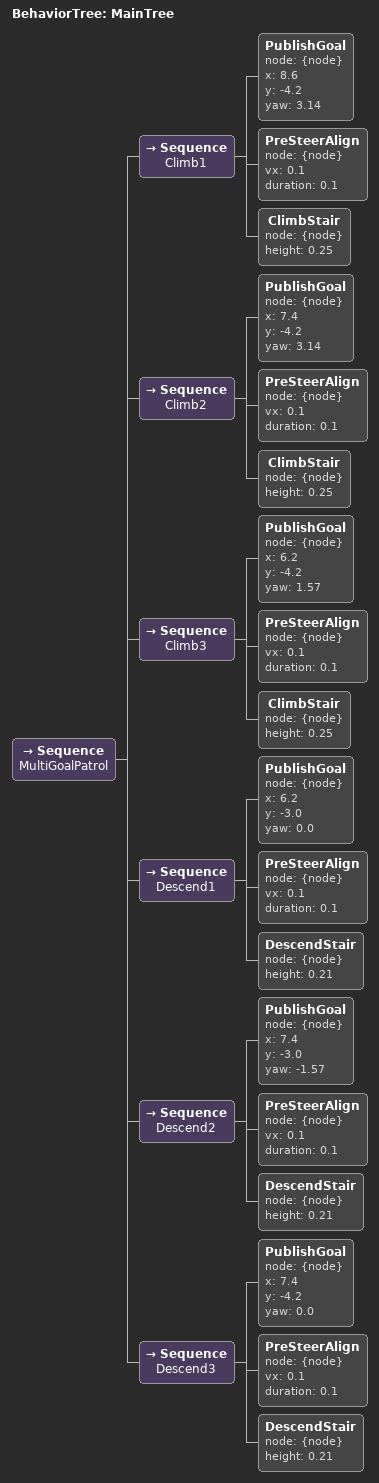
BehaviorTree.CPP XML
<?xml version="1.0"?>
<root BTCPP_format="4" main_tree_to_execute="MainTree">
  <BehaviorTree ID="MainTree">
    <Sequence name="MultiGoalPatrol">
      <!-- First goal -->

      <!-- Second goal -->
      <Sequence name="Climb1">
        <PublishGoal node="{node}" x="8.6" y="-4.2" yaw="3.14"/>
        <PreSteerAlign node="{node}" vx="0.1" duration="0.1"/>
        <ClimbStair node="{node}" height="0.25"/>
      </Sequence>

      <!-- Third goal -->
      <Sequence name="Climb2">
        <PublishGoal node="{node}" x="7.4" y="-4.2" yaw="3.14"/>
        <PreSteerAlign node="{node}" vx="0.1" duration="0.1"/>
        <ClimbStair node="{node}" height="0.25"/>
      </Sequence>
      <!-- Return to start -->
      <Sequence name="Climb3">
        <PublishGoal node="{node}" x="6.2" y="-4.2" yaw="1.57"/>
        <PreSteerAlign node="{node}" vx="0.1" duration="0.1"/>
        <ClimbStair node="{node}" height="0.25"/>
      </Sequence>
      <Sequence name="Descend1">
        <PublishGoal node="{node}" x="6.2" y="-3.0" yaw="0.0"/>
        <PreSteerAlign node="{node}" vx="0.1" duration="0.1"/>
        <DescendStair node="{node}" height="0.21"/>
      </Sequence>
      <Sequence name="Descend2">
        <PublishGoal node="{node}" x="7.4" y="-3.0" yaw="-1.57"/>
        <PreSteerAlign node="{node}" vx="0.1" duration="0.1"/>
        <DescendStair node="{node}" height="0.21"/>
      </Sequence>
      <Sequence name="Descend3">
        <PublishGoal node="{node}" x="7.4" y="-4.2" yaw="0.0"/>
        <PreSteerAlign node="{node}" vx="0.1" duration="0.1"/>
        <DescendStair node="{node}" height="0.21"/>
      </Sequence>
    </Sequence>
  </BehaviorTree>
</root>
